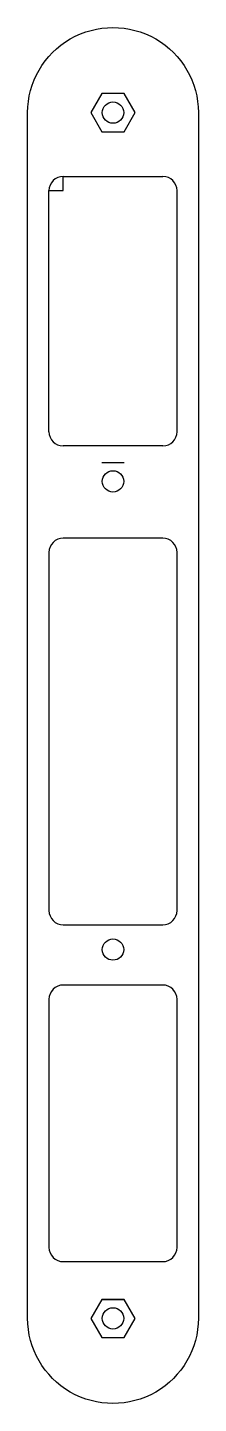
# Model space of a CAD drawing. Header units: millimetres. Extents: x 0 to 24, y 0 to 194.
import ezdxf

# ---------------------------------------------------------------- set-up
doc = ezdxf.new("R2010")
doc.units = ezdxf.units.MM
doc.layers.get('0').update_dxf_attribs({"linetype": 'CONTINUOUS'})

msp = doc.modelspace()

# ---------------------------------------------------------------- linework, layer by layer
for p, q in [((5, 173.01), (19, 173.01)), ((3, 137.01), (3, 171.01)), ((21, 137.01), (21, 171.01)), ((19, 135.01), (5, 135.01)), ((10.45, 132.69), (13.55, 132.69)), ((10.45, 14.68), (13.55, 14.68))]:
    msp.add_line(p, q)
for points in [[(0, 12.01), (0, 182.01, -1.000002), (24, 182.01), (24, 12.01, -1.000593)], [(5, 173.01, 0.414214), (3, 171.01), (5, 171.01)], [(21, 69.5), (21, 120, 0.414214), (19, 122), (5, 122, 0.414214), (3, 120), (3, 69.5, 0.414214), (5, 67.5), (19, 67.5, 0.414214)], [(21, 22), (21, 57, 0.414214), (19, 59), (5, 59, 0.414214), (3, 57), (3, 22, 0.414214), (5, 20), (19, 20, 0.414214)]]:
    msp.add_lwpolyline(points, format="xyb", close=True)
for points in [[(10.45, 184.69), (8.9, 182.01), (10.45, 179.32), (13.55, 179.32), (15.1, 182.01), (13.55, 184.69)], [(10.45, 14.68), (8.9, 12), (10.45, 9.32), (13.55, 9.32), (15.1, 12), (13.55, 14.68)]]:
    msp.add_lwpolyline(points, close=True)
for centre in [(12, 182.01), (12, 130.01), (12, 64), (12, 12)]:
    msp.add_circle(centre, 1.5)
for centre, start, end in [((19, 171.01), 0, 90), ((5, 137.01), 180, 270), ((19, 137.01), 270, 360)]:
    msp.add_arc(centre, 2, start, end)

doc.saveas('drawing.dxf')
